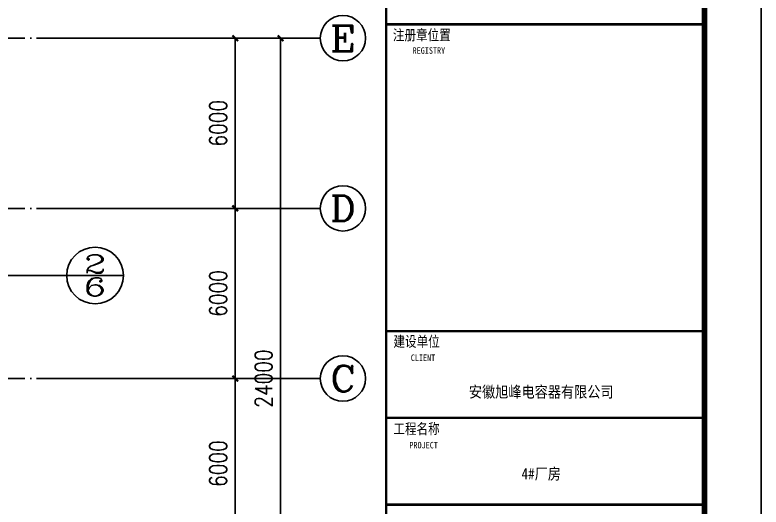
# Model space of a CAD drawing. Extents: x 3757684 to 3906284, y -130571 to 413559.
# Drawn here: x 3879973 to 3906284, y 222734 to 240085 of the extents above; entities that cross this region are included whole.
import ezdxf
from ezdxf.enums import TextEntityAlignment as Align

# ---------------------------------------------------------------- set-up
doc = ezdxf.new("R2010")
doc.units = 0
doc.header["$LTSCALE"] = 1000
doc.header["$MEASUREMENT"] = 0
doc.linetypes.add('DOTE', pattern=[2.42, 2, -0.2, 0.02, -0.2])
doc.layers.get('0').update_dxf_attribs({"color": 4, "linetype": 'CONTINUOUS'})
doc.layers.get('Defpoints').update_dxf_attribs({"linetype": 'CONTINUOUS'})
for name, color, linetype in [('46', 7, 'CONTINUOUS'), ('AXIS', 3, 'CONTINUOUS'), ('AXIS_TEXT', 7, 'CONTINUOUS'), ('DIM_IDEN', 3, 'CONTINUOUS'), ('DOTE', 1, 'CONTINUOUS'), ('PUB_TEXT', 7, 'CONTINUOUS'), ('PUB_TITLE', 4, 'CONTINUOUS')]:
    doc.layers.add(name, color=color, linetype=linetype)
doc.styles.add('-黑体', font='simhei_0.ttf', dxfattribs={"width": 0.8})
doc.styles.add('_TCH_AXIS', font='COMPLEX', dxfattribs={"bigfont": 'GBCBIG'})
doc.styles.add('_TCH_LABEL', font='COMPLEX', dxfattribs={"bigfont": 'GBCBIG'})
doc.styles.add('COMPLEX', font='COMPLEX')
doc.styles.add('DIM_FONT', font='SIMPLEX.shx', dxfattribs={"width": 0.8})
doc.dimstyles.new('DIMN200', dxfattribs={"dimscale": 2, "dimtxt": 300, "dimasz": 100, "dimexe": 250, "dimexo": 300, "dimgap": 150, "dimtad": 1, "dimdec": 0, "dimzin": 0, "dimdsep": 46, "dimtxsty": 'DIM_FONT', "dimblk": 'ARCHTICK', "dimcen": 0.09, "dimclrt": 7, "dimazin": 2, "dimtfac": 1, "dimtdec": 0, "dimtix": 1, "dimtmove": 2, "dimatfit": 3, "dimfxl": 0, "dimtolj": 1, "dimtzin": 0, "dimarcsym": 0})

# ---------------------------------------------------------------- blocks, each defined once
blk = doc.blocks.new('_ArchTick')
at = {"color": 0, "linetype": 'ByBlock', "const_width": 0.4}
blk.add_lwpolyline([(-0.5, -0.5), (0.5, 0.5)], dxfattribs=at)
blk = doc.blocks.new('*D137')
at = {"layer": 'AXIS', "color": 0, "lineweight": -2}
for p, q in [((3883340, 227265), (3888240, 227265)), ((3887740, 221265), (3887740, 227265)), ((3883340, 221265), (3888240, 221265))]:
    blk.add_line(p, q, dxfattribs=at)
at = {"layer": 'Defpoints', "color": 0}
for p in [(3882740, 227265), (3887740, 227265), (3882740, 221265)]:
    blk.add_point(p, dxfattribs=at)
at = {"layer": 'AXIS', "color": 0, "lineweight": -2, "xscale": 200, "yscale": 200, "zscale": 200}
for p, rotation in [((3887740, 227265), 90), ((3887740, 221265), 270)]:
    blk.add_blockref('_ArchTick', p, dxfattribs=dict(at, rotation=rotation))
at = {"layer": 'AXIS', "color": 7, "insert": (3887140, 224265), "char_height": 600, "attachment_point": 5, "rotation": 90, "style": 'DIM_FONT'}
blk.add_mtext('\\A1;6000', dxfattribs=at)
blk = doc.blocks.new('*D138')
at = {"layer": 'AXIS', "color": 0, "lineweight": -2}
for p, q in [((3883340, 233265), (3888240, 233265)), ((3887740, 227265), (3887740, 233265)), ((3883340, 227265), (3888240, 227265))]:
    blk.add_line(p, q, dxfattribs=at)
at = {"layer": 'Defpoints', "color": 0}
for p in [(3882740, 233265), (3887740, 233265), (3882740, 227265)]:
    blk.add_point(p, dxfattribs=at)
at = {"layer": 'AXIS', "color": 0, "lineweight": -2, "xscale": 200, "yscale": 200, "zscale": 200}
for p, rotation in [((3887740, 233265), 90), ((3887740, 227265), 270)]:
    blk.add_blockref('_ArchTick', p, dxfattribs=dict(at, rotation=rotation))
at = {"layer": 'AXIS', "color": 7, "insert": (3887140, 230265), "char_height": 600, "attachment_point": 5, "rotation": 90, "style": 'DIM_FONT'}
blk.add_mtext('\\A1;6000', dxfattribs=at)
blk = doc.blocks.new('*D139')
at = {"layer": 'AXIS', "color": 0, "lineweight": -2}
for p, q in [((3883340, 239265), (3888240, 239265)), ((3887740, 233265), (3887740, 239265)), ((3883340, 233265), (3888240, 233265))]:
    blk.add_line(p, q, dxfattribs=at)
at = {"layer": 'Defpoints', "color": 0}
for p in [(3882740, 239265), (3887740, 239265), (3882740, 233265)]:
    blk.add_point(p, dxfattribs=at)
at = {"layer": 'AXIS', "color": 0, "lineweight": -2, "xscale": 200, "yscale": 200, "zscale": 200}
for p, rotation in [((3887740, 239265), 90), ((3887740, 233265), 270)]:
    blk.add_blockref('_ArchTick', p, dxfattribs=dict(at, rotation=rotation))
at = {"layer": 'AXIS', "color": 7, "insert": (3887140, 236265), "char_height": 600, "attachment_point": 5, "rotation": 90, "style": 'DIM_FONT'}
blk.add_mtext('\\A1;6000', dxfattribs=at)
blk = doc.blocks.new('*D140')
at = {"layer": 'AXIS', "color": 0, "lineweight": -2}
for p, q in [((3883340, 239265), (3889840, 239265)), ((3889340, 215265), (3889340, 239265)), ((3883340, 215265), (3889840, 215265))]:
    blk.add_line(p, q, dxfattribs=at)
at = {"layer": 'Defpoints', "color": 0}
for p in [(3882740, 239265), (3889340, 239265), (3882740, 215265)]:
    blk.add_point(p, dxfattribs=at)
at = {"layer": 'AXIS', "color": 0, "lineweight": -2, "xscale": 200, "yscale": 200, "zscale": 200}
for p, rotation in [((3889340, 239265), 90), ((3889340, 215265), 270)]:
    blk.add_blockref('_ArchTick', p, dxfattribs=dict(at, rotation=rotation))
at = {"layer": 'AXIS', "color": 7, "insert": (3888740, 227265), "char_height": 600, "attachment_point": 5, "rotation": 90, "style": 'DIM_FONT'}
blk.add_mtext('\\A1;24000', dxfattribs=at)
blk = doc.blocks.new('_AXISO')
blk.add_circle((0, 0), 0.5)
at = {"layer": 'AXIS_TEXT', "style": 'COMPLEX', "width": 1.041667}
blk.add_attdef('A', text='', height=0.56, dxfattribs=at).set_placement((-0.25, -0.28), (0.25, -0.28), align=Align.FIT)
blk = doc.blocks.new('A$C6CA8367D')
at = {"layer": 'PUB_TITLE', "lineweight": 40, "const_width": 42.5, "elevation": 0}
for points in [[(192, 40000), (189, 1)], [(189, 26825), (5799, 26825)], [(191, 21417), (5801, 21417)], [(191, 19887), (5801, 19887)], [(191, 18357), (5801, 18357)]]:
    blk.add_lwpolyline(points, dxfattribs=at)
at = {"layer": '46', "linetype": 'Continuous', "style": '-黑体', "width": 0.85}
for s, p in [('安徽旭峰电容器有限公司', (2926, 20246, 0)), ('4#厂房', (2926, 18802, 0))]:
    blk.add_text(s, height=200, rotation=359.9964, dxfattribs=at).set_placement(p, align=Align.CENTER)
at = {"layer": 'PUB_TEXT', "attachment_point": 1, "rotation": 359.9964, "style": '-黑体'}
for s, insert, char_height, width in [('注册章位置', (310, 26729, 0), 187, 1529.99), ('REGISTRY', (658, 26420, 0), 114.7, 2399.54), ('建设单位', (320, 21328, 0), 187, 1111.79), ('CLIENT', (626, 21005, 0), 114.7, 2399.54), ('工程名称', (319, 19789, 0), 187, 1111.79), ('PROJECT', (601, 19464, 0), 114.7, 2399.54)]:
    blk.add_mtext(s, dxfattribs=dict(at, insert=insert, char_height=char_height, width=width))

msp = doc.modelspace()

# ---------------------------------------------------------------- linework, layer by layer
at = {"layer": 'AXIS'}
for p, q in [((3882739.8, 239265.2), (3890739.8, 239265.2)), ((3882739.8, 233265.2), (3890739.8, 233265.2)), ((3882739.8, 227265.2), (3890739.8, 227265.2))]:
    msp.add_line(p, q, dxfattribs=at)
at = {"layer": 'DIM_IDEN'}
for p in [(3878151.9, 230898.1), (3883800.1, 230898.1)]:
    msp.add_line(p, (3881800.1, 230898.1), dxfattribs=at)
msp.add_circle((3882800.1, 230898.1), 1000, dxfattribs=at)
at = {"layer": 'DOTE', "linetype": 'DOTE'}
for p, q in [((3882739.8, 239265.2, 0), (3784688, 239265.2, 0)), ((3882739.8, 233265.2, 0), (3784688, 233265.2, 0)), ((3882739.8, 227265.2, 0), (3784688, 227265.2, 0))]:
    msp.add_line(p, q, dxfattribs=at)
at = {"layer": 'PUB_TITLE', "elevation": 0}
msp.add_lwpolyline([(3757684, 184104.3), (3906284, 184104.3), (3906284, 268104.3), (3757684, 268104.3)], close=True, dxfattribs=at)
at = {"layer": 'PUB_TITLE', "const_width": 200, "elevation": 0}
msp.add_lwpolyline([(3762684, 186104.3), (3904284, 186104.3), (3904284, 266104.3), (3762684, 266104.3)], close=True, dxfattribs=at)

# ---------------------------------------------------------------- block references
at = {"xscale": 2, "yscale": 2, "zscale": 2}
msp.add_blockref('A$C6CA8367D', (3892680.3, 186104.3, 0), dxfattribs=at)
at = {"layer": 'AXIS'}
ref = msp.add_blockref('_AXISO', (3891539.8, 239265.2), dxfattribs=dict(at, xscale=1600, yscale=1600, zscale=1600))
ref.add_attrib('A', 'E', dxfattribs={"layer": 'AXIS_TEXT', "height": 905.1, "style": '_TCH_AXIS', "width": 1.3125}).set_placement((3891087.3, 238812.6), (3891992.3, 238812.6), align=Align.FIT)
ref = msp.add_blockref('_AXISO', (3891539.8, 233265.2), dxfattribs=dict(at, xscale=1600, yscale=1600, zscale=1600))
ref.add_attrib('A', 'D', dxfattribs={"layer": 'AXIS_TEXT', "height": 905.1, "style": '_TCH_AXIS', "width": 1.235294}).set_placement((3891087.3, 232812.6), (3891992.3, 232812.6), align=Align.FIT)
ref = msp.add_blockref('_AXISO', (3891539.8, 227265.2), dxfattribs=dict(at, xscale=1600, yscale=1600, zscale=1600))
ref.add_attrib('A', 'C', dxfattribs={"layer": 'AXIS_TEXT', "height": 905.1, "style": '_TCH_AXIS', "width": 1.4}).set_placement((3891087.3, 226812.6), (3891992.3, 226812.6), align=Align.FIT)

# ---------------------------------------------------------------- texts
at = {"layer": 'PUB_TEXT', "style": '_TCH_LABEL', "width": 1.875}
for s, p, p2 in [('2', (3882397.6, 230978.6), (3883202.6, 230978.6)), ('6', (3882397.6, 230173.6), (3883202.6, 230173.6))]:
    msp.add_text(s, height=644, dxfattribs=at).set_placement(p, p2, align=Align.FIT)

# ---------------------------------------------------------------- dimensions: what is measured, and where the dimension line sits
at = {"layer": 'AXIS'}
for p1, p2, distance, picture, middle in [((3882739.8, 233265.2), (3882739.8, 239265.2), -5000, '*D139', (3887139.8, 236265.2)), ((3882739.8, 215265.2), (3882739.8, 239265.2), -6600, '*D140', (3888739.8, 227265.2)), ((3882739.8, 227265.2), (3882739.8, 233265.2), -5000, '*D138', (3887139.8, 230265.2)), ((3882739.8, 221265.2), (3882739.8, 227265.2), -5000, '*D137', (3887139.8, 224265.2))]:
    dim = msp.add_aligned_dim(p1=p1, p2=p2, distance=distance, dimstyle='DIMN200', dxfattribs=at)
    dim.commit()
    dim.dimension.update_dxf_attribs({"geometry": picture, "text_midpoint": middle})

doc.saveas('drawing.dxf')
